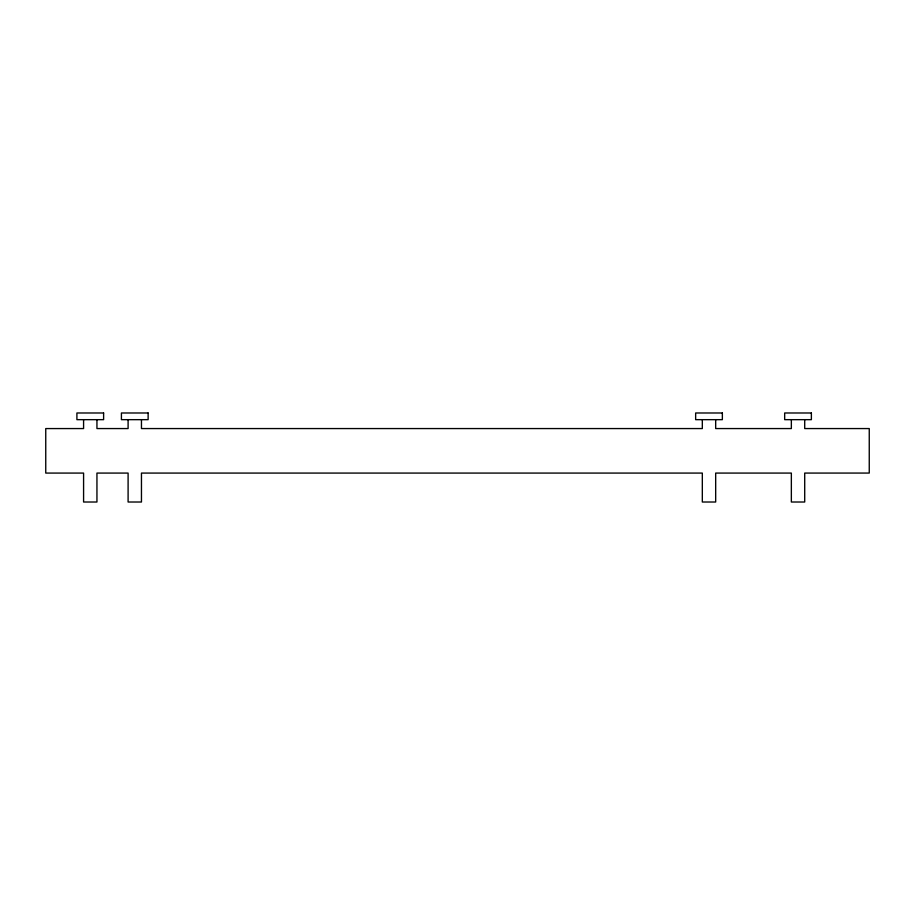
<?xml version="1.0" encoding="UTF-8"?>
<svg xmlns="http://www.w3.org/2000/svg" width="915" height="915" viewBox="0 0 915 915"><rect width="100%" height="100%" fill="white"/><g stroke="black" fill="none" stroke-linecap="round" stroke-linejoin="round"><path stroke-width="1.37" d="M804.708 419.665L804.708 428.563L869.25 428.563L869.25 473.066L804.708 473.078L804.708 502.015L791.349 502.015L791.349 473.078L715.679 473.078L715.679 502.015L702.32 502.015L702.32 473.078L141.459 473.078L141.459 502.015L128.1 502.015L128.1 473.078L96.944 473.078L96.944 502.015L83.585 502.015L83.585 473.078L45.75 473.078L45.75 428.575L83.585 428.563L83.585 419.665M791.349 419.665L791.349 428.563L715.679 428.563L715.679 419.665M702.32 419.665L702.32 428.563L141.459 428.563L141.459 419.665M128.1 419.665L128.1 428.563L96.944 428.563L96.944 419.665M103.612 412.985L76.906 412.985L76.906 419.665L103.612 419.665L103.612 412.985M148.127 412.985L121.421 412.985L121.421 419.665L148.127 419.665L148.127 412.985M722.358 412.985L695.652 412.985L695.652 419.665L722.358 419.665L722.358 412.985M811.376 412.985L784.67 412.985L784.67 419.665L811.376 419.665L811.376 412.985"/></g></svg>
